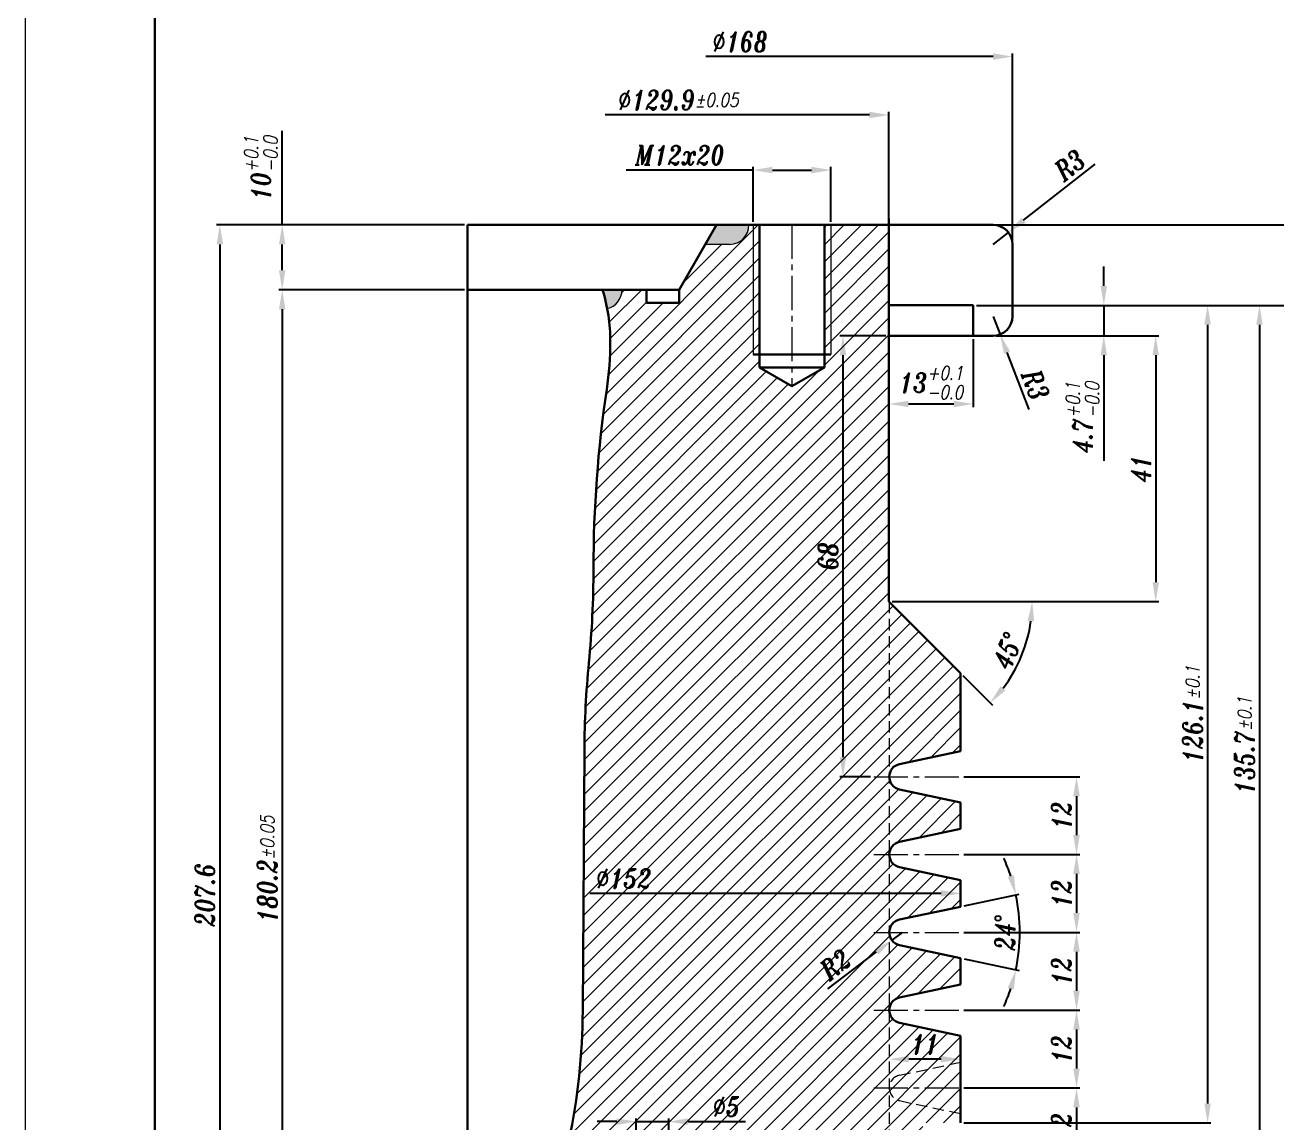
# Model space of a CAD drawing. Extents: x 459 to 1266, y 12 to 613.
# Drawn here: x 459.4 to 652.4, y 187.3 to 356.6 of the extents above; entities that cross this region are included whole.
import ezdxf

# ---------------------------------------------------------------- set-up
doc = ezdxf.new("R2010")
doc.units = 0
doc.header["$LTSCALE"] = 7
doc.header["$MEASUREMENT"] = 0
doc.linetypes.add('CENTER2', pattern=[1.125, 0.75, -0.125, 0.125, -0.125])
doc.linetypes.add('HIDDEN', pattern=[0.375, 0.25, -0.125])
doc.layers.get('0').update_dxf_attribs({"linetype": 'CONTINUOUS', "lineweight": 15})
for name, color, linetype, lineweight in [('1', 1, 'CENTER2', 15), ('2', 2, 'HIDDEN', 15), ('3', 3, 'CONTINUOUS', 30), ('8', 252, 'CONTINUOUS', 15)]:
    doc.layers.add(name, color=color, linetype=linetype, lineweight=lineweight)
doc.styles.add('ITALICT', font='ITALICT.shx', dxfattribs={"width": 0.8, "height": 3})
doc.dimstyles.get("Standard").update_dxf_attribs({"dimtxt": 3, "dimasz": 3, "dimexe": 0.5, "dimexo": 0.5, "dimgap": 0.8, "dimtad": 1, "dimdsep": 46, "dimtxsty": 'ITALICT', "dimcen": 0.09, "dimazin": 2, "dimtfac": 1, "dimtmove": 0, "dimatfit": 3, "dimfxl": 1, "dimtolj": 1, "dimtzin": 0, "dimarcsym": 0})

# ---------------------------------------------------------------- blocks, each defined once
blk = doc.blocks.new('*D17')
at = {"color": 0, "lineweight": -2, "transparency": 16777216}
for p, q in [((605.58, 308.22), (605.58, 297.71)), ((595.58, 298.21), (602.58, 298.21))]:
    blk.add_line(p, q, dxfattribs=at)
at = {"color": 0, "transparency": 16777216}
for points in [[(595.58, 298.71), (595.58, 297.71), (592.58, 298.21)], [(602.58, 298.71), (602.58, 297.71), (605.58, 298.21)]]:
    blk.add_solid(points, dxfattribs=at)
at = {"color": 0, "transparency": 16777216, "insert": (599.08, 301.5), "char_height": 3, "attachment_point": 5, "style": 'ITALICT'}
blk.add_mtext('\\A1;13{}{\\H0.71x;\\C3;\\S+0.1^ -0.0;}', dxfattribs=at)
blk = doc.blocks.new('*D18')
at = {"color": 0, "lineweight": -2, "transparency": 16777216}
for p, q in [((625.71, 316.42), (625.71, 319.42)), ((606.08, 313.42), (626.21, 313.42)), ((625.71, 313.42), (625.71, 308.72)), ((609.13, 308.72), (626.21, 308.72)), ((625.71, 305.72), (625.71, 289.45))]:
    blk.add_line(p, q, dxfattribs=at)
at = {"color": 0, "transparency": 16777216}
for points in [[(625.21, 316.42), (626.21, 316.42), (625.71, 313.42)], [(625.21, 305.72), (626.21, 305.72), (625.71, 308.72)]]:
    blk.add_solid(points, dxfattribs=at)
at = {"color": 0, "transparency": 16777216, "insert": (622.43, 296.09), "char_height": 3, "attachment_point": 5, "rotation": 90, "style": 'ITALICT'}
blk.add_mtext('\\A1;4.7{}{\\H0.71x;\\C3;\\S+0.1^ -0.0;}', dxfattribs=at)
blk = doc.blocks.new('*D19')
at = {"color": 0, "lineweight": -2, "transparency": 16777216}
for p, q in [((657.71, 325.82), (657.71, 347.11)), ((609.13, 325.82), (658.21, 325.82)), ((657.71, 322.82), (657.71, 316.42)), ((606.08, 313.42), (658.21, 313.42))]:
    blk.add_line(p, q, dxfattribs=at)
at = {"color": 0, "transparency": 16777216}
for points in [[(658.21, 322.82), (657.21, 322.82), (657.71, 325.82)], [(657.21, 316.42), (658.21, 316.42), (657.71, 313.42)]]:
    blk.add_solid(points, dxfattribs=at)
at = {"color": 0, "transparency": 16777216, "insert": (655.41, 338.47), "char_height": 3, "attachment_point": 5, "rotation": 90, "style": 'ITALICT'}
blk.add_mtext('\\A1;12.4{}{\\H0.71x;\\C3;%%p0.05}', dxfattribs=at)
blk = doc.blocks.new('*D20')
at = {"color": 0, "lineweight": -2, "transparency": 16777216}
for p, q in [((609.13, 308.72), (634.21, 308.72)), ((633.71, 305.72), (633.71, 270.72)), ((593.08, 267.72), (634.21, 267.72))]:
    blk.add_line(p, q, dxfattribs=at)
at = {"color": 0, "transparency": 16777216}
for points in [[(633.21, 305.72), (634.21, 305.72), (633.71, 308.72)], [(633.21, 270.72), (634.21, 270.72), (633.71, 267.72)]]:
    blk.add_solid(points, dxfattribs=at)
at = {"color": 0, "transparency": 16777216, "insert": (631.41, 288.22), "char_height": 3, "attachment_point": 5, "rotation": 90, "style": 'ITALICT'}
blk.add_mtext('\\A1;41', dxfattribs=at)
blk = doc.blocks.new('*D21')
at = {"color": 0, "lineweight": -2, "transparency": 16777216}
for p, q in [((603.7, 267.72), (615.17, 267.72)), ((603.99, 256.32), (608.56, 251.75))]:
    blk.add_line(p, q, dxfattribs=at)
blk.add_arc((592.58, 267.72), 22.09, 322.7882, 352.2118, dxfattribs=at)
at = {"color": 0, "transparency": 16777216}
for points in [[(613.97, 264.76), (614.97, 264.69), (614.67, 267.72)], [(610.55, 254.03), (609.8, 254.69), (608.2, 252.1)]]:
    blk.add_solid(points, dxfattribs=at)
at = {"color": 0, "transparency": 16777216, "insert": (610.87, 260.15), "char_height": 3, "attachment_point": 5, "rotation": 67.5, "style": 'ITALICT'}
blk.add_mtext('\\A1;45°', dxfattribs=at)
blk = doc.blocks.new('*D22')
at = {"color": 0, "lineweight": -2, "transparency": 16777216}
for p, q in [((606.08, 313.42), (642.21, 313.42)), ((641.71, 310.42), (641.71, 190.32)), ((604.13, 187.32), (642.21, 187.32))]:
    blk.add_line(p, q, dxfattribs=at)
at = {"color": 0, "transparency": 16777216}
for points in [[(641.21, 310.42), (642.21, 310.42), (641.71, 313.42)], [(641.21, 190.32), (642.21, 190.32), (641.71, 187.32)]]:
    blk.add_solid(points, dxfattribs=at)
at = {"color": 0, "transparency": 16777216, "insert": (639.41, 250.37), "char_height": 3, "attachment_point": 5, "rotation": 90, "style": 'ITALICT'}
blk.add_mtext('\\A1;126.1{}{\\H0.71x;\\C3;%%p0.1}', dxfattribs=at)
blk = doc.blocks.new('*D23')
at = {"color": 0, "lineweight": -2, "transparency": 16777216}
for p, q in [((606.08, 313.42), (650.21, 313.42)), ((649.71, 310.42), (649.71, 180.72)), ((613.28, 177.72), (650.21, 177.72))]:
    blk.add_line(p, q, dxfattribs=at)
at = {"color": 0, "transparency": 16777216}
for points in [[(649.21, 310.42), (650.21, 310.42), (649.71, 313.42)], [(649.21, 180.72), (650.21, 180.72), (649.71, 177.72)]]:
    blk.add_solid(points, dxfattribs=at)
at = {"color": 0, "transparency": 16777216, "insert": (647.41, 245.57), "char_height": 3, "attachment_point": 5, "rotation": 90, "style": 'ITALICT'}
blk.add_mtext('\\A1;135.7{}{\\H0.71x;\\C3;%%p0.1}', dxfattribs=at)
blk = doc.blocks.new('*D73')
at = {"color": 0, "lineweight": -2, "transparency": 16777216}
for p, q in [((592.08, 308.72), (585, 308.72)), ((585.5, 305.72), (585.5, 243.72)), ((589.76, 240.72), (585, 240.72))]:
    blk.add_line(p, q, dxfattribs=at)
at = {"color": 0, "transparency": 16777216}
for points in [[(586, 305.72), (585, 305.72), (585.5, 308.72)], [(585, 243.72), (586, 243.72), (585.5, 240.72)]]:
    blk.add_solid(points, dxfattribs=at)
at = {"color": 0, "transparency": 16777216, "insert": (583.2, 274.72), "char_height": 3, "attachment_point": 5, "rotation": 90, "style": 'ITALICT'}
blk.add_mtext('\\A1;68', dxfattribs=at)
blk = doc.blocks.new('*D74')
at = {"color": 0, "lineweight": -2, "transparency": 16777216}
for p, q in [((594.63, 216.72), (593.04, 215.51)), ((583.18, 207.99), (590.66, 213.69))]:
    blk.add_line(p, q, dxfattribs=at)
at = {"color": 0, "transparency": 16777216}
blk.add_solid([(590.96, 213.29), (590.35, 214.09), (593.04, 215.51)], dxfattribs=at)
at = {"color": 0, "transparency": 16777216, "insert": (584.33, 211.76), "char_height": 3, "attachment_point": 5, "rotation": 37.3097, "style": 'ITALICT'}
blk.add_mtext('\\A1;R2', dxfattribs=at)
blk = doc.blocks.new('*D24')
at = {"color": 0, "lineweight": -2, "transparency": 16777216}
for p, q in [((604.17, 220.79), (612.65, 222.6)), ((604.17, 212.65), (612.65, 210.85))]:
    blk.add_line(p, q, dxfattribs=at)
for start, end in [(18.1964, 24.3928), (348, 12), (335.6072, 341.8036)]:
    blk.add_arc((585.01, 216.72), 27.75, start, end, dxfattribs=at)
at = {"color": 0, "transparency": 16777216}
for points in [[(611.86, 225.52), (610.9, 225.26), (612.16, 222.49)], [(610.9, 208.18), (611.86, 207.92), (612.16, 210.95)]]:
    blk.add_solid(points, dxfattribs=at)
at = {"color": 0, "transparency": 16777216, "insert": (610.47, 216.72), "char_height": 3, "attachment_point": 5, "rotation": 90, "style": 'ITALICT'}
blk.add_mtext('\\A1;24°', dxfattribs=at)
blk = doc.blocks.new('*D25')
at = {"color": 0, "lineweight": -2, "transparency": 16777216}
for p, q in [((604.13, 228.72), (622, 228.72)), ((621.5, 225.72), (621.5, 219.72)), ((604.13, 216.72), (622, 216.72))]:
    blk.add_line(p, q, dxfattribs=at)
at = {"color": 0, "transparency": 16777216}
for points in [[(621, 225.72), (622, 225.72), (621.5, 228.72)], [(621, 219.72), (622, 219.72), (621.5, 216.72)]]:
    blk.add_solid(points, dxfattribs=at)
at = {"color": 0, "transparency": 16777216, "insert": (619.2, 222.72), "char_height": 3, "attachment_point": 5, "rotation": 90, "style": 'ITALICT'}
blk.add_mtext('\\A1;12', dxfattribs=at)
blk = doc.blocks.new('*D26')
at = {"color": 0, "lineweight": -2, "transparency": 16777216}
for p, q in [((604.13, 216.72), (622, 216.72)), ((621.5, 213.72), (621.5, 207.72)), ((604.13, 204.72), (622, 204.72))]:
    blk.add_line(p, q, dxfattribs=at)
at = {"color": 0, "transparency": 16777216}
for points in [[(621, 213.72), (622, 213.72), (621.5, 216.72)], [(621, 207.72), (622, 207.72), (621.5, 204.72)]]:
    blk.add_solid(points, dxfattribs=at)
at = {"color": 0, "transparency": 16777216, "insert": (619.2, 210.72), "char_height": 3, "attachment_point": 5, "rotation": 90, "style": 'ITALICT'}
blk.add_mtext('\\A1;12', dxfattribs=at)
blk = doc.blocks.new('*D27')
at = {"color": 0, "lineweight": -2, "transparency": 16777216}
for p, q in [((604.13, 204.72), (622, 204.72)), ((621.5, 201.72), (621.5, 195.72)), ((604.13, 192.72), (622, 192.72))]:
    blk.add_line(p, q, dxfattribs=at)
at = {"color": 0, "transparency": 16777216}
for points in [[(621, 201.72), (622, 201.72), (621.5, 204.72)], [(621, 195.72), (622, 195.72), (621.5, 192.72)]]:
    blk.add_solid(points, dxfattribs=at)
at = {"color": 0, "transparency": 16777216, "insert": (619.2, 198.72), "char_height": 3, "attachment_point": 5, "rotation": 90, "style": 'ITALICT'}
blk.add_mtext('\\A1;12', dxfattribs=at)
blk = doc.blocks.new('*D28')
at = {"color": 0, "lineweight": -2, "transparency": 16777216}
for p, q in [((604.13, 192.72), (622, 192.72)), ((621.5, 189.72), (621.5, 183.72)), ((604.13, 180.72), (622, 180.72))]:
    blk.add_line(p, q, dxfattribs=at)
at = {"color": 0, "transparency": 16777216}
for points in [[(621, 189.72), (622, 189.72), (621.5, 192.72)], [(621, 183.72), (622, 183.72), (621.5, 180.72)]]:
    blk.add_solid(points, dxfattribs=at)
at = {"color": 0, "transparency": 16777216, "insert": (619.2, 186.72), "char_height": 3, "attachment_point": 5, "rotation": 90, "style": 'ITALICT'}
blk.add_mtext('\\A1;12', dxfattribs=at)
blk = doc.blocks.new('*D75')
at = {"color": 0, "lineweight": -2, "transparency": 16777216}
for p, q in [((592.63, 197.66), (592.63, 197.66)), ((600.63, 197.16), (595.63, 197.16)), ((603.63, 197.66), (603.63, 197.66))]:
    blk.add_line(p, q, dxfattribs=at)
at = {"color": 0, "transparency": 16777216}
for points in [[(595.63, 197.66), (595.63, 196.66), (592.63, 197.16)], [(600.63, 196.66), (600.63, 197.66), (603.63, 197.16)]]:
    blk.add_solid(points, dxfattribs=at)
at = {"color": 0, "transparency": 16777216, "insert": (598.13, 199.46), "char_height": 3, "attachment_point": 5, "style": 'ITALICT'}
blk.add_mtext('\\A1;11', dxfattribs=at)
blk = doc.blocks.new('*D29')
at = {"color": 0, "lineweight": -2, "transparency": 16777216}
for p, q in [((527.13, 315.82), (498.55, 315.82)), ((499.05, 312.82), (499.05, 138.62)), ((527.13, 135.62), (498.55, 135.62))]:
    blk.add_line(p, q, dxfattribs=at)
at = {"color": 0, "transparency": 16777216}
for points in [[(499.55, 312.82), (498.55, 312.82), (499.05, 315.82)], [(498.55, 138.62), (499.55, 138.62), (499.05, 135.62)]]:
    blk.add_solid(points, dxfattribs=at)
at = {"color": 0, "transparency": 16777216, "insert": (496.75, 226.47), "char_height": 3, "attachment_point": 5, "rotation": 90, "style": 'ITALICT'}
blk.add_mtext('\\A1;180.2{}{\\H0.71x;\\C3;%%p0.05}', dxfattribs=at)
blk = doc.blocks.new('*D38')
at = {"color": 0, "lineweight": -2, "transparency": 16777216}
for p, q in [((527.13, 325.82), (488.94, 325.82)), ((489.44, 322.82), (489.44, 121.22)), ((527.13, 118.22), (488.94, 118.22))]:
    blk.add_line(p, q, dxfattribs=at)
at = {"color": 0, "transparency": 16777216}
for points in [[(489.94, 322.82), (488.94, 322.82), (489.44, 325.82)], [(488.94, 121.22), (489.94, 121.22), (489.44, 118.22)]]:
    blk.add_solid(points, dxfattribs=at)
at = {"color": 0, "transparency": 16777216, "insert": (487.14, 222.52), "char_height": 3, "attachment_point": 5, "rotation": 90, "style": 'ITALICT'}
blk.add_mtext('\\A1;207.6', dxfattribs=at)
blk = doc.blocks.new('*D77')
at = {"color": 0, "lineweight": -2, "transparency": 16777216}
for p, q in [((600.63, 222.72), (546.45, 222.72)), ((603.63, 223.22), (603.63, 223.22))]:
    blk.add_line(p, q, dxfattribs=at)
at = {"color": 0, "transparency": 16777216}
blk.add_solid([(600.63, 222.22), (600.63, 223.22), (603.63, 222.72)], dxfattribs=at)
at = {"color": 0, "transparency": 16777216, "insert": (551.71, 225.02), "char_height": 3, "attachment_point": 5, "style": 'ITALICT'}
blk.add_mtext('\\A1;%%c152', dxfattribs=at)
blk = doc.blocks.new('*D42')
at = {"color": 0, "lineweight": -2, "transparency": 16777216}
for p, q in [((589.58, 342.78), (548.84, 342.78)), ((592.58, 325.82), (592.58, 343.28))]:
    blk.add_line(p, q, dxfattribs=at)
at = {"color": 0, "transparency": 16777216}
blk.add_solid([(589.58, 342.28), (589.58, 343.28), (592.58, 342.78)], dxfattribs=at)
at = {"color": 0, "transparency": 16777216, "insert": (560.11, 345.08), "char_height": 3, "attachment_point": 5, "style": 'ITALICT'}
blk.add_mtext('\\A1;%%c129.9{}{\\H0.71x;\\C3;%%p0.05}', dxfattribs=at)
blk = doc.blocks.new('*D43')
at = {"color": 0, "lineweight": -2, "transparency": 16777216}
for p, q in [((608.63, 351.78), (564.38, 351.78)), ((611.63, 323.32), (611.63, 352.28))]:
    blk.add_line(p, q, dxfattribs=at)
at = {"color": 0, "transparency": 16777216}
blk.add_solid([(608.63, 351.28), (608.63, 352.28), (611.63, 351.78)], dxfattribs=at)
at = {"color": 0, "transparency": 16777216, "insert": (569.63, 354.08), "char_height": 3, "attachment_point": 5, "style": 'ITALICT'}
blk.add_mtext('\\A1;%%c168', dxfattribs=at)
blk = doc.blocks.new('*D50')
at = {"color": 0, "lineweight": -2, "transparency": 16777216}
for p, q in [((499.05, 325.82), (499.05, 340.33)), ((527.13, 325.82), (498.55, 325.82)), ((499.05, 318.82), (499.05, 322.82)), ((527.13, 315.82), (498.55, 315.82))]:
    blk.add_line(p, q, dxfattribs=at)
at = {"color": 0, "transparency": 16777216}
for points in [[(499.55, 322.82), (498.55, 322.82), (499.05, 325.82)], [(498.55, 318.82), (499.55, 318.82), (499.05, 315.82)]]:
    blk.add_solid(points, dxfattribs=at)
at = {"color": 0, "transparency": 16777216, "insert": (495.76, 334.57), "char_height": 3, "attachment_point": 5, "rotation": 90, "style": 'ITALICT'}
blk.add_mtext('\\A1;10{}{\\H0.71x;\\C3;\\S+0.1^ -0.0;}', dxfattribs=at)
blk = doc.blocks.new('*D51')
at = {"color": 0, "lineweight": -2, "transparency": 16777216}
for p, q in [((608.63, 311.72), (609.72, 308.92)), ((614.19, 297.36), (610.8, 306.13))]:
    blk.add_line(p, q, dxfattribs=at)
at = {"color": 0, "transparency": 16777216}
blk.add_solid([(611.27, 306.31), (610.33, 305.94), (609.72, 308.92)], dxfattribs=at)
at = {"color": 0, "transparency": 16777216, "insert": (615.18, 301.17), "char_height": 3, "attachment_point": 5, "rotation": 291.1521, "style": 'ITALICT'}
blk.add_mtext('\\A1;R3', dxfattribs=at)
blk = doc.blocks.new('*D52')
at = {"color": 0, "lineweight": -2, "transparency": 16777216}
for p, q in [((606.08, 313.42), (658.21, 313.42)), ((657.71, 310.42), (657.71, 121.22)), ((596.28, 118.22), (658.21, 118.22))]:
    blk.add_line(p, q, dxfattribs=at)
at = {"color": 0, "transparency": 16777216}
for points in [[(658.21, 310.42), (657.21, 310.42), (657.71, 313.42)], [(657.21, 121.22), (658.21, 121.22), (657.71, 118.22)]]:
    blk.add_solid(points, dxfattribs=at)
at = {"color": 0, "transparency": 16777216, "insert": (655.41, 215.82), "char_height": 3, "attachment_point": 5, "rotation": 90, "style": 'ITALICT'}
blk.add_mtext('\\A1;195.2{}{\\A0;{\\H1.5x;}{\\A2;\\H0.71x;\\C3;%%p0.05}}', dxfattribs=at)
blk = doc.blocks.new('*D53')
at = {"color": 0, "lineweight": -2, "transparency": 16777216}
for p, q in [((604.13, 240.72), (622, 240.72)), ((621.5, 237.72), (621.5, 231.72)), ((604.13, 228.72), (622, 228.72))]:
    blk.add_line(p, q, dxfattribs=at)
at = {"color": 0, "transparency": 16777216}
for points in [[(621, 237.72), (622, 237.72), (621.5, 240.72)], [(621, 231.72), (622, 231.72), (621.5, 228.72)]]:
    blk.add_solid(points, dxfattribs=at)
at = {"color": 0, "transparency": 16777216, "insert": (619.2, 234.72), "char_height": 3, "attachment_point": 5, "rotation": 90, "style": 'ITALICT'}
blk.add_mtext('\\A1;12', dxfattribs=at)
blk = doc.blocks.new('*D66')
at = {"color": 0, "lineweight": -2, "transparency": 16777216}
for p, q in [((571.63, 334.28), (552.06, 334.28)), ((571.63, 326.32), (571.63, 334.78)), ((574.63, 334.28), (580.63, 334.28)), ((583.63, 326.32), (583.63, 334.78))]:
    blk.add_line(p, q, dxfattribs=at)
at = {"color": 0, "transparency": 16777216}
for points in [[(574.63, 334.78), (574.63, 333.78), (571.63, 334.28)], [(580.63, 333.78), (580.63, 334.78), (583.63, 334.28)]]:
    blk.add_solid(points, dxfattribs=at)
at = {"color": 0, "transparency": 16777216, "insert": (560.35, 336.58), "char_height": 3, "attachment_point": 5, "style": 'ITALICT'}
blk.add_mtext('\\A1;M12x20', dxfattribs=at)
blk = doc.blocks.new('*D79')
at = {"color": 0, "lineweight": -2, "transparency": 16777216}
for p, q in [((550.63, 187.53), (547.63, 187.53)), ((553.63, 181.02), (553.63, 188.03)), ((553.63, 187.53), (558.63, 187.53)), ((558.63, 181.02), (558.63, 188.03)), ((561.63, 187.53), (570.46, 187.53))]:
    blk.add_line(p, q, dxfattribs=at)
at = {"color": 0, "transparency": 16777216}
for points in [[(550.63, 187.03), (550.63, 188.03), (553.63, 187.53)], [(561.63, 188.03), (561.63, 187.03), (558.63, 187.53)]]:
    blk.add_solid(points, dxfattribs=at)
at = {"color": 0, "transparency": 16777216, "insert": (567.55, 189.83), "char_height": 3, "attachment_point": 5, "style": 'ITALICT'}
blk.add_mtext('\\A1;%%c5', dxfattribs=at)
blk = doc.blocks.new('*D98')
at = {"color": 0, "lineweight": -2, "transparency": 16777216}
for p, q in [((613.35, 326.53), (624.4, 335.21)), ((608.63, 322.82), (610.99, 324.67))]:
    blk.add_line(p, q, dxfattribs=at)
at = {"color": 0, "transparency": 16777216}
blk.add_solid([(613.04, 326.92), (613.66, 326.13), (610.99, 324.67)], dxfattribs=at)
at = {"color": 0, "transparency": 16777216, "insert": (620.46, 335.04), "char_height": 3, "attachment_point": 5, "rotation": 38.1569, "style": 'ITALICT'}
blk.add_mtext('\\A1;R3', dxfattribs=at)

msp = doc.modelspace()

# ---------------------------------------------------------------- hatches: boundary and pattern name
h = msp.add_hatch(color=256)
h.dxf.hatch_style = 1
h.paths.add_polyline_path([(564.2755, 322.821), (568.0075, 322.821, 0.41421356), (571.0075, 325.821), (566.0075, 325.821)])
h = msp.add_hatch(color=256)
h.dxf.hatch_style = 1
h.paths.add_polyline_path([(548.434, 315.821, -0.02752695), (549.1551, 312.909, 0.34477684), (551.434, 315.821)])
at = {"layer": '8'}
h = msp.add_hatch(dxfattribs=at)
h.set_pattern_fill('ANSI31', color=256, scale=15)
h.paths.add_polyline_path([(582.634, 303.821), (577.634, 300.9343), (572.634, 303.821), (572.634, 305.821), (571.634, 305.821), (571.634, 325.821), (571.0075, 325.821, -0.41421356), (568.0075, 322.821), (564.2755, 322.821), (560.234, 315.821), (560.234, 313.821), (555.234, 313.821), (555.234, 315.821), (552.134, 315.821), (551.434, 315.821, -0.34477684), (549.1551, 312.909, -0.04695944), (549.634, 307.821, -0.03709176), (549.0852, 300.4332, 0.03709176), (547.034, 272.821, -0.02423515), (546.3301, 258.3055, 0.02267959), (545.634, 244.821), (545.384, 204.621, -0.0499672), (543.2531, 184.6066, 0.04096265), (541.634, 171.621), (540.284, 139.621), (540.284, 138.621, -0.41421356), (543.284, 135.621), (552.134, 135.621), (552.134, 132.521), (553.134, 132.521), (553.134, 138.521), (553.634, 138.521), (553.634, 180.521), (556.134, 181.9644), (558.634, 180.521), (558.634, 138.521), (559.134, 138.521), (559.134, 132.521), (572.884, 132.521), (572.884, 128.2089), (565.284, 123.821), (565.284, 118.221), (595.784, 118.221, 0.41421356), (597.784, 120.221), (597.784, 127.221), (597.784, 136.1374, -0.1289713), (592.634, 155.771), (592.634, 173.721), (583.784, 173.721), (583.784, 174.471), (582.784, 174.471), (580.9077, 177.721), (582.784, 180.971), (583.784, 180.971), (583.784, 181.721), (592.634, 181.721), (592.634, 192.721), (592.634, 204.721), (592.634, 216.721), (592.634, 228.721), (592.634, 240.721), (592.634, 267.671), (592.584, 308.721), (592.584, 313.421), (592.584, 325.821), (583.634, 325.821), (583.634, 305.821), (582.634, 305.821)])
h.paths.add_polyline_path([(571.634, 325.821), (571.634, 305.821), (572.634, 305.821), (572.634, 325.821)])
h.paths.add_polyline_path([(582.634, 325.821), (582.634, 305.821), (583.634, 305.821), (583.634, 325.821)])
h.paths.add_polyline_path([(594.2182, 242.6773), (603.634, 244.6787), (603.634, 256.671), (592.634, 267.671), (592.634, 240.721, -0.35411857)])
h.paths.add_polyline_path([(592.634, 228.721, -0.35411857), (594.2182, 230.6773), (603.634, 232.6787), (603.634, 236.7633), (594.2182, 238.7647, -0.35411857), (592.634, 240.721)])
h.paths.add_polyline_path([(592.634, 216.721, -0.35411857), (594.2182, 218.6773), (603.634, 220.6787), (603.634, 224.7633), (594.2182, 226.7647, -0.35411857), (592.634, 228.721)])
h.paths.add_polyline_path([(594.2182, 206.6773), (603.634, 208.6787), (603.634, 212.7633), (594.2182, 214.7647, -0.35411857), (592.634, 216.721), (592.634, 204.721, -0.35411857)])
h.paths.add_polyline_path([(594.2182, 194.6773), (603.634, 196.6787), (603.634, 200.7633), (594.2182, 202.7647, -0.35411857), (592.634, 204.721), (592.634, 192.721, -0.35411857)])
h.paths.add_polyline_path([(597.784, 187.321), (603.634, 187.321), (603.634, 188.7633), (594.2182, 190.7647, -0.35411857), (592.634, 192.721), (592.634, 181.721), (592.902, 181.721, -0.21255656), (594.2182, 182.6773), (597.784, 183.4353), (597.784, 187.221)])
h.paths.add_polyline_path([(592.634, 180.971), (592.634, 181.721), (583.784, 181.721), (583.784, 180.971)])
h.paths.add_polyline_path([(597.784, 181.721), (597.784, 182.221), (597.784, 183.4353), (594.2182, 182.6773, 0.21255656), (592.902, 181.721)])
h.paths.add_polyline_path([(597.784, 180.971), (597.784, 181.721), (592.902, 181.721, 0.09989808), (592.6497, 180.971)])
h.paths.add_polyline_path([(592.902, 181.721), (592.634, 181.721), (592.634, 180.971), (592.6497, 180.971, -0.09989808)])
h.paths.add_polyline_path([(592.634, 174.471), (583.784, 174.471), (583.784, 173.721), (592.634, 173.721)])
h.paths.add_polyline_path([(592.634, 173.721), (597.784, 173.721), (597.784, 174.471), (592.634, 174.471)])
h.paths.add_polyline_path([(597.784, 173.721), (592.634, 173.721), (592.634, 155.771, 0.1289713), (597.784, 136.1374), (597.784, 173.221)])
h.paths.add_polyline_path([(558.634, 138.521), (558.634, 132.521), (559.134, 132.521), (559.134, 138.521)])
h.paths.add_polyline_path([(553.134, 138.521), (553.134, 132.521), (553.634, 132.521), (553.634, 138.521)])
h.paths.add_polyline_path([(592.634, 192.721, 0.35411857), (594.2182, 190.7647), (603.634, 188.7633), (603.634, 192.721)])
h.paths.add_polyline_path([(603.634, 192.721), (603.634, 196.6787), (594.2182, 194.6773, 0.35411857), (592.634, 192.721)])
h.paths.add_polyline_path([(546.4983, 228.0157), (556.9126, 228.0157), (556.9126, 222.0157), (546.4983, 222.0157)], flags=24)
h.paths.add_polyline_path([(571.2571, 174.3425), (571.2571, 181.0996), (577.2571, 181.0996), (577.2571, 174.3425)], flags=24)
h.paths.add_polyline_path([(580.008, 212.2386), (585.0189, 216.0572), (588.6556, 211.285), (583.6448, 207.4664)], flags=24)
h.paths.add_polyline_path([(580.2012, 271.9139), (580.2012, 277.5282), (586.2012, 277.5282), (586.2012, 271.9139)], flags=24)
h.paths.add_polyline_path([(587.6483, 163.7281), (592.9198, 163.7281), (592.9198, 157.7281), (587.6483, 157.7281)], flags=24)
h.paths.add_polyline_path([(588.2055, 170.7805), (593.3626, 170.7805), (593.3626, 164.7805), (588.2055, 164.7805)], flags=24)
h.paths.add_polyline_path([(560.8777, 153.6567), (560.8777, 159.3853), (566.8777, 159.3853), (566.8777, 153.6567)], flags=24)
h.paths.add_polyline_path([(564.684, 192.8321), (570.4126, 192.8321), (570.4126, 186.8321), (564.684, 186.8321)], flags=24)
h.paths.add_polyline_path([(586.9537, 130.3608), (588.8209, 123.3923), (583.0253, 121.8394), (581.1581, 128.8078)], flags=24)
h.paths.add_polyline_path([(595.7269, 202.4626), (600.5412, 202.4626), (600.5412, 196.4626), (595.7269, 196.4626)], flags=24)

# ---------------------------------------------------------------- linework, layer by layer
for p, q in [((459.4079, 612.9628), (459.4079, 12.3608)), ((571.634, 325.821), (571.634, 305.821)), ((583.634, 325.821), (583.634, 305.821)), ((568.0075, 322.821), (564.2755, 322.821))]:
    msp.add_line(p, q)
for centre, start in [((568.0075, 325.821), 270), ((548.434, 315.821), 283.907971)]:
    msp.add_arc(centre, 3, start, 0)
at = {"layer": '1'}
for p, q in [((577.634, 325.821), (577.634, 300.9343)), ((590.2563, 240.721), (603.634, 240.721)), ((590.2563, 228.721), (603.634, 228.721)), ((590.2563, 216.721), (603.634, 216.721)), ((590.2563, 204.721), (603.634, 204.721)), ((590.2563, 192.721), (603.634, 192.721))]:
    msp.add_line(p, q, dxfattribs=at)
at = {"layer": '2'}
for p, q in [((592.634, 267.671), (592.634, 155.771)), ((594.2182, 194.6773), (603.634, 196.6787)), ((594.2182, 190.7647), (603.634, 188.7633))]:
    msp.add_line(p, q, dxfattribs=at)
msp.add_arc((594.634, 192.721), 2, 102, 258, dxfattribs=at)
at = {"layer": '3'}
for p, q in [((479.4079, 607.9628), (479.4079, 17.3608)), ((592.584, 326.821), (592.584, 267.721)), ((527.634, 325.821), (527.634, 118.221)), ((527.634, 325.821), (608.634, 325.821)), ((560.234, 315.821), (566.0075, 325.821)), ((572.634, 325.821), (572.634, 303.821)), ((582.634, 325.821), (582.634, 303.821)), ((611.634, 322.821), (611.634, 311.721)), ((527.634, 315.821), (560.234, 315.821)), ((527.634, 315.821), (552.134, 315.821)), ((555.234, 313.821), (555.234, 315.821)), ((560.234, 315.821), (560.234, 313.821)), ((560.234, 313.821), (555.234, 313.821)), ((592.584, 313.421), (605.584, 313.421)), ((605.584, 313.421), (605.584, 308.721)), ((592.584, 308.721), (608.634, 308.721)), ((571.634, 305.821), (583.634, 305.821)), ((572.634, 303.821), (582.634, 303.821)), ((572.634, 303.821), (577.634, 300.9343)), ((582.634, 303.821), (577.634, 300.9343)), ((592.584, 267.721), (603.634, 256.671)), ((603.634, 256.671), (603.634, 244.6787)), ((545.634, 244.821), (545.384, 204.621)), ((594.2182, 242.6773), (603.634, 244.6787)), ((594.2182, 238.7647), (603.634, 236.7633)), ((603.634, 236.7633), (603.634, 232.6787)), ((594.2182, 230.6773), (603.634, 232.6787)), ((594.2182, 226.7647), (603.634, 224.7633)), ((603.634, 224.7633), (603.634, 220.6787)), ((594.2182, 218.6773), (603.634, 220.6787)), ((594.2182, 214.7647), (603.634, 212.7633)), ((603.634, 212.7633), (603.634, 208.6787)), ((594.2182, 206.6773), (603.634, 208.6787)), ((594.2182, 202.7647), (603.634, 200.7633)), ((603.634, 200.7633), (603.634, 187.321))]:
    msp.add_line(p, q, dxfattribs=at)
for centre, radius, start, end in [((608.634, 322.821), 3, 0, 90), ((522.3674, 307.821), 27.2667, 0, 17.061531), ((608.634, 311.721), 3, 270, 0), ((499.634, 307.821), 50, 351.503091, 0), ((733.911, 272.821), 186.8769, 171.503091, 180), ((397.034, 272.821), 150, 354.4468, 0), ((694.547, 243.895), 148.9159, 174.4468, 179.643688), ((594.634, 240.721), 2, 102, 258), ((594.634, 228.721), 2, 102, 258), ((594.634, 216.721), 2, 102, 258), ((594.634, 204.721), 2, 102, 258), ((444.4306, 205.2489), 100.9554, 348.201565, 359.643688)]:
    msp.add_arc(centre, radius, start, end, dxfattribs=at)

# ---------------------------------------------------------------- dimensions: what is measured, and where the dimension line sits
for base, p1, p2, text, override, picture, middle in [((527.634, 351.7802), (611.634, 322.821), (527.634, 325.321), '%%c<>', {"dimlfac": 2, "dimse2": 1, "dimsd2": 1, "dimtmove": 0}, '*D43', (569.634, 351.7802)), ((527.634, 342.7802), (592.584, 325.321), (527.634, 325.321), '%%c<>{}{\\H0.71x;\\C3;%%p0.05}', {"dimlfac": 2, "dimse2": 1, "dimsd2": 1, "dimtp": 0.05, "dimtm": 0.05, "dimtdec": 2, "dimtmove": 0, "dimtzin": 0}, '*D42', (560.109, 342.7802)), ((583.634, 334.2802), (571.634, 325.821), (583.634, 325.821), 'M<>x20', {"dimtmove": 0}, '*D66', (560.3483, 334.2802)), ((527.634, 222.7157), (603.634, 222.7157), (527.634, 207.196), '%%c<>', {"dimlfac": 2, "dimse2": 1, "dimsd2": 1}, '*D77', (551.7055, 222.7157))]:
    dim = msp.add_linear_dim(base=base, p1=p1, p2=p2, text=text, dimstyle='Standard', override=override)
    dim.commit()
    dim.dimension.update_dxf_attribs({"geometry": picture, "text_midpoint": middle, "dimtype": 160})
for base, p1, p2, text, override, picture, middle in [((657.7137, 313.421), (608.634, 325.821), (605.584, 313.421), '<>{}{\\H0.71x;\\C3;%%p0.05}', {"dimtp": 0.05, "dimtm": 0.05, "dimtdec": 2, "dimtzin": 0}, '*D19', (657.7137, 338.4662)), ((625.7137, 308.721), (605.584, 313.421), (608.634, 308.721), '<>{}{\\H0.71x;\\C3;\\S+0.1^ -0.0;}', {"dimtp": 0.1, "dimtm": 0, "dimtdec": 1, "dimtmove": 0, "dimtzin": 0}, '*D18', (625.7137, 296.0856)), ((499.0466, 135.621), (527.634, 315.821), (527.634, 135.621), '<>{}{\\H0.71x;\\C3;%%p0.05}', {"dimtp": 0.05, "dimtm": 0.05, "dimtdec": 2, "dimtzin": 0}, '*D29', (499.0466, 226.471)), ((657.7137, 118.221), (605.584, 313.421), (595.784, 118.221), '<>{}{\\A0;{\\H1.5x;}{\\A2;\\H0.71x;\\C3;%%p0.05}}', {"dimtp": 0.05, "dimtm": 0.05}, '*D52', (657.7137, 215.821)), ((641.7137, 187.321), (605.584, 313.421), (603.634, 187.321), '<>{}{\\H0.71x;\\C3;%%p0.1}', {"dimtp": 0.1, "dimtm": 0.1, "dimtdec": 1, "dimtmove": 0, "dimtzin": 0}, '*D22', (641.7137, 250.371)), ((649.7137, 177.721), (605.584, 313.421), (612.784, 177.721), '<>{}{\\H0.71x;\\C3;%%p0.1}', {"dimtol": 0, "dimlim": 0, "dimtp": 0, "dimtm": 0, "dimtfac": 1, "dimtdec": 2, "dimtmove": 0, "dimtolj": 1, "dimtzin": 0}, '*D23', (649.7137, 245.571))]:
    dim = msp.add_linear_dim(base=base, p1=p1, p2=p2, angle=90, text=text, dimstyle='Standard', override=override)
    dim.commit()
    dim.dimension.update_dxf_attribs({"geometry": picture, "text_midpoint": middle, "dimtype": 160})
dim = msp.add_linear_dim(base=(499.0466, 325.821), p1=(527.634, 315.821), p2=(527.634, 325.821), angle=90, text='<>{}{\\H0.71x;\\C3;\\S+0.1^ -0.0;}', dimstyle='Standard', override={"dimtp": 0.1, "dimtm": 0, "dimtdec": 1, "dimtzin": 0})
dim.commit()
dim.dimension.update_dxf_attribs({"geometry": '*D50', "text_midpoint": (495.7616, 334.5736)})
dim = msp.add_radius_dim(center=(608.634, 322.821), mpoint=(610.993, 324.6745), dimstyle='Standard')
dim.commit()
dim.dimension.update_dxf_attribs({"geometry": '*D98', "text_midpoint": (621.8848, 333.2322), "dimtype": 164})
dim = msp.add_linear_dim(base=(489.4387, 118.221), p1=(527.634, 325.821), p2=(527.634, 118.221), angle=90, dimstyle='Standard')
dim.commit()
dim.dimension.update_dxf_attribs({"geometry": '*D38', "text_midpoint": (489.4387, 222.521), "dimtype": 160})
for center, mpoint, picture, middle in [((608.634, 311.721), (609.7166, 308.9232), '*D51', (615.1814, 301.1729)), ((594.634, 216.721), (593.0433, 215.5088), '*D74', (584.3318, 211.7618))]:
    dim = msp.add_radius_dim(center=center, mpoint=mpoint, dimstyle='Standard')
    dim.commit()
    dim.dimension.update_dxf_attribs({"geometry": picture, "text_midpoint": middle})
for base, p1, p2, picture, middle in [((585.5012, 240.721), (592.584, 308.721), (590.2563, 240.721), '*D73', (583.2012, 274.721)), ((621.4964, 228.721), (603.634, 240.721), (603.634, 228.721), '*D53', (619.1964, 234.721)), ((621.4964, 216.721), (603.634, 228.721), (603.634, 216.721), '*D25', (619.1964, 222.721))]:
    dim = msp.add_linear_dim(base=base, p1=p1, p2=p2, angle=90, dimstyle='Standard')
    dim.commit()
    dim.dimension.update_dxf_attribs({"geometry": picture, "text_midpoint": middle})
dim = msp.add_linear_dim(base=(605.584, 298.2107), p1=(592.584, 298.2107), p2=(605.584, 308.721), text='<>{}{\\H0.71x;\\C3;\\S+0.1^ -0.0;}', dimstyle='Standard', override={"dimtp": 0.1, "dimtm": 0, "dimtdec": 1, "dimtzin": 0})
dim.commit()
dim.dimension.update_dxf_attribs({"geometry": '*D17', "text_midpoint": (599.084, 301.4957)})
dim = msp.add_linear_dim(base=(633.7137, 267.721), p1=(608.634, 308.721), p2=(592.584, 267.721), angle=90, dimstyle='Standard', override={"dimtmove": 0})
dim.commit()
dim.dimension.update_dxf_attribs({"geometry": '*D20', "text_midpoint": (633.7137, 288.221), "dimtype": 160})
for base, line1, line2, picture, middle in [((611.7122, 256.6774), ((592.584, 267.721), (603.1968, 267.721)), ((592.584, 267.721), (603.634, 256.671)), '*D21', (610.8651, 260.1488)), ((612.7004, 214.7851), ((594.2182, 214.7647), (603.684, 212.7527)), ((594.2182, 218.6773), (603.684, 220.6894)), '*D24', (610.468, 216.721))]:
    dim = msp.add_angular_dim_2l(base=base, line1=line1, line2=line2, dimstyle='Standard')
    dim.commit()
    dim.dimension.update_dxf_attribs({"geometry": picture, "text_midpoint": middle})
for base, p1, p2, angle, override, picture, middle in [((621.4964, 204.721), (603.634, 216.721), (603.634, 204.721), 90, {"dimtmove": 1}, '*D26', (619.1964, 210.721)), ((621.4964, 192.721), (603.634, 204.721), (603.634, 192.721), 90, {"dimtmove": 1}, '*D27', (619.1964, 198.721)), ((558.634, 187.5321), (553.634, 180.521), (558.634, 180.521), 180, {"dimpost": '%%c<>'}, '*D79', (567.5483, 189.8321)), ((621.4964, 180.721), (603.634, 192.721), (603.634, 180.721), 90, {"dimtmove": 1}, '*D28', (619.1964, 186.721))]:
    dim = msp.add_linear_dim(base=base, p1=p1, p2=p2, angle=angle, dimstyle='Standard', override=override)
    dim.commit()
    dim.dimension.update_dxf_attribs({"geometry": picture, "text_midpoint": middle})
dim = msp.add_linear_dim(base=(592.634, 197.1626), p1=(603.634, 197.1626), p2=(592.634, 197.1626), dimstyle='Standard')
dim.commit()
dim.dimension.update_dxf_attribs({"geometry": '*D75', "text_midpoint": (598.134, 199.4626)})

doc.saveas('drawing.dxf')
